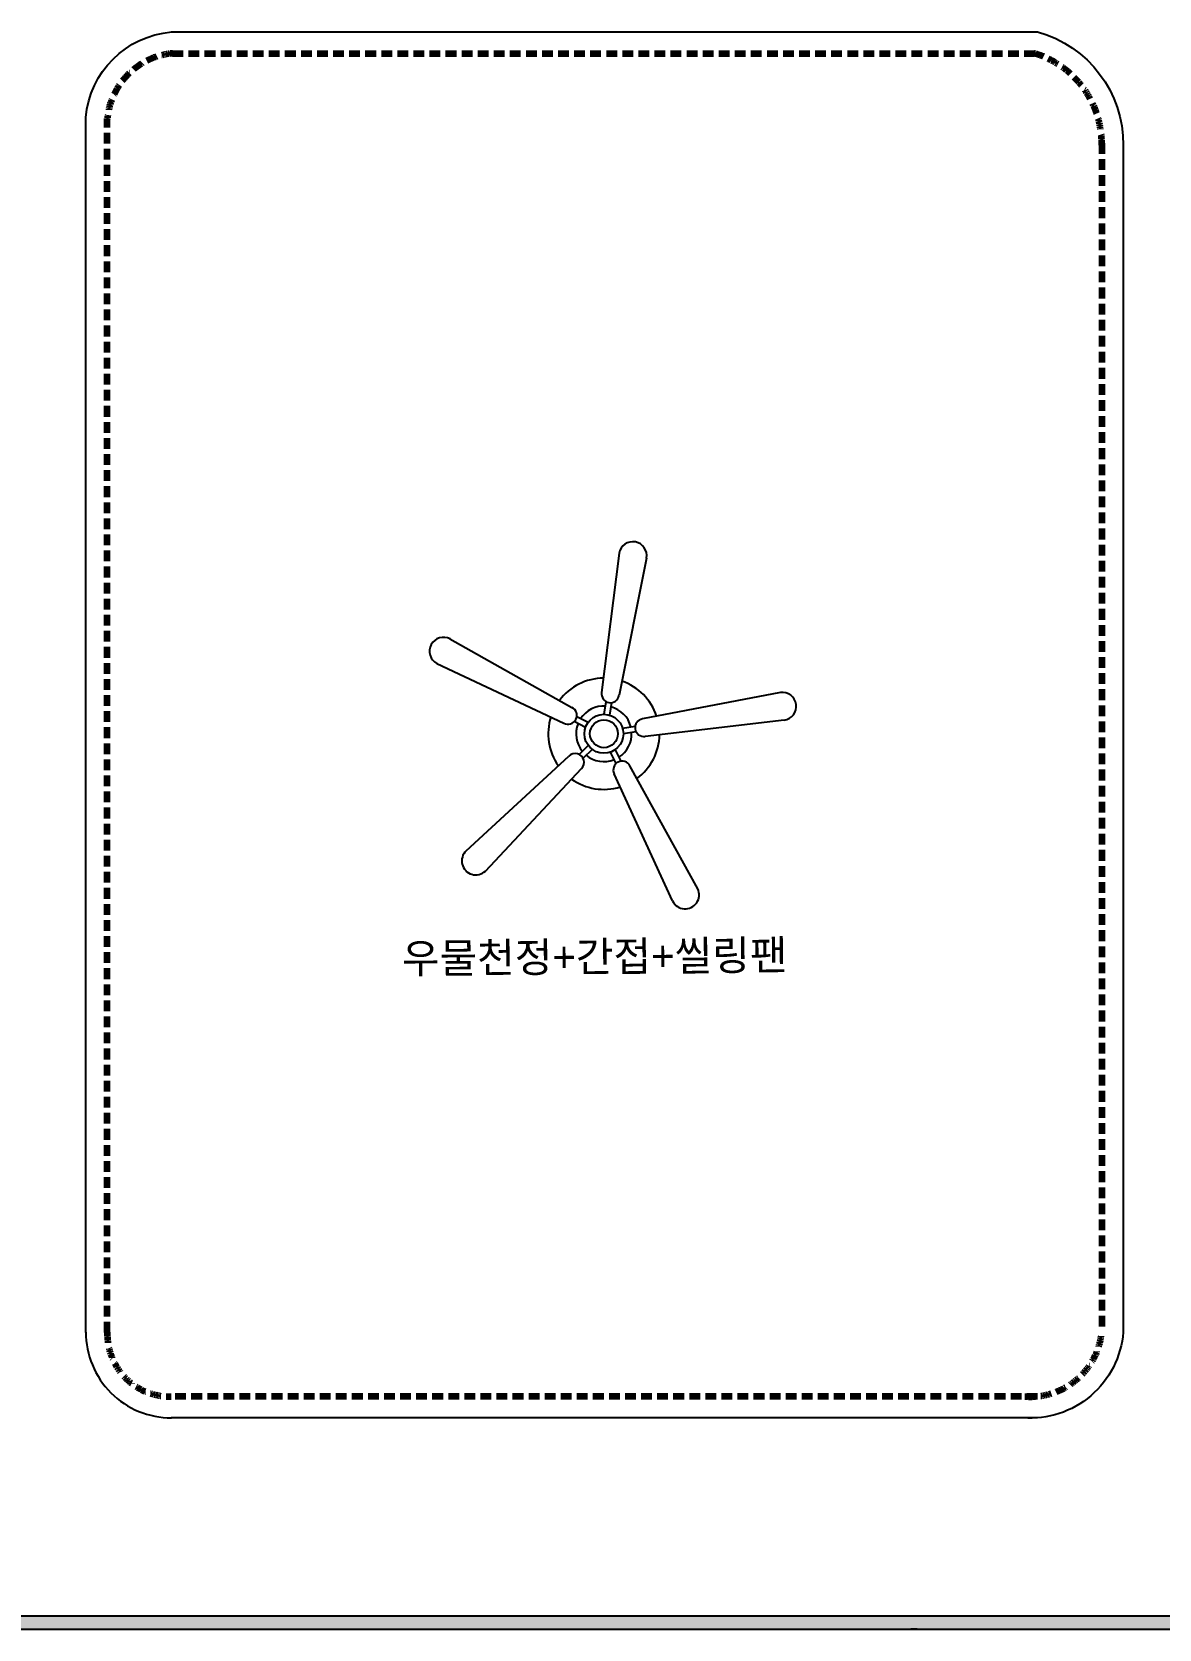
# Model space of a CAD drawing. Header units: millimetres. Extents: x 744 to 27144, y 914 to 19934.
# Drawn here: x 10777 to 13408, y 9449 to 13177 of the extents above; entities that cross this region are included whole.
import ezdxf

# ---------------------------------------------------------------- set-up
doc = ezdxf.new("R2010")
doc.units = ezdxf.units.MM
doc.header["$LTSCALE"] = 10
doc.linetypes.add('HIDDEN', pattern=[0.375, 0.25, -0.125])
for name, color, linetype in [('0-ELC TEXT', 7, 'Continuous'), ('06-FUR', 6, 'Continuous'), ('06-LIGHT', 4, 'Continuous'), ('CEIL-LIGHT', 7, 'Continuous'), ('가구', 6, 'Continuous')]:
    doc.layers.add(name, color=color, linetype=linetype)
doc.styles.add('차영규', font='조선일보명조.ttf')

# ---------------------------------------------------------------- blocks, each defined once
blk = doc.blocks.new('CELILNGPAN')
at = {"layer": '06-FUR', "color": 6}
for p, q in [((48717.2, -3709.4), (48676.4, -4034.6)), ((48781.1, -3721), (48717.1, -4041.2)), ((48322.4, -3909.7), (48607.1, -4069.5)), ((48291.6, -3966.9), (48588.2, -4106.2)), ((48682.4, -4085.6), (48687.2, -4056.2)), ((48695.2, -4087.7), (48700, -4058.3)), ((49093.7, -4034.6), (48771.7, -4096.2)), ((48644.6, -4104.7), (48618.1, -4091.1)), ((49102.3, -4098.9), (48778, -4137)), ((48638.6, -4116.2), (48612.1, -4102.6)), ((48725.1, -4117.8), (48754.5, -4113.2)), ((48727, -4130.6), (48756.5, -4126)), ((48645.1, -4158.1), (48623.9, -4179.1)), ((48654.2, -4167.3), (48633.1, -4188.3)), ((48696.1, -4174.1), (48709.5, -4200.7)), ((48707.7, -4168.3), (48721.1, -4194.9)), ((48360.1, -4404.3), (48600.1, -4182.9)), ((48404.9, -4451.3), (48629.1, -4212.2)), ((48900.6, -4493.1), (48742.5, -4206)), ((48842.1, -4521.2), (48705.7, -4224.6))]:
    blk.add_line(p, q, dxfattribs=at)
for radius in [45.4, 32.5]:
    blk.add_circle((48681.6, -4131), radius, dxfattribs=at)
for centre, radius, start, end in [((48749.2, -3715.2), 32.5, 349.67, 169.67), ((48307, -3938.3), 32.5, 61.67, 241.67), ((48681.6, -4131), 129.8, 90.4651, 143.078), ((48681.6, -4131), 129.8, 18.4651, 71.078), ((48696.7, -4037.9), 20.6, 170.7734, 350.7734), ((49098, -4066.8), 32.5, 277.67, 97.67), ((48681.6, -4131), 129.8, 162.4651, 215.078), ((48597.7, -4087.9), 20.6, 242.7734, 62.7734), ((48681.6, -4131), 64.9, 86.5125, 147.0342), ((48681.6, -4131), 64.9, 14.5125, 75.0342), ((48774.9, -4116.6), 20.6, 98.7734, 278.7734), ((48681.6, -4131), 64.9, 158.5125, 219.0342), ((48681.6, -4131), 64.9, 302.5125, 3.0342), ((48681.6, -4131), 129.8, 306.4651, 359.078), ((48614.6, -4197.5), 20.6, 314.7734, 134.7734), ((48681.6, -4131), 64.9, 230.5125, 291.0342), ((48724.1, -4215.3), 20.6, 26.7734, 206.7734), ((48681.6, -4131), 129.8, 234.4651, 287.078), ((48382.5, -4427.8), 32.5, 133.67, 313.67), ((48871.4, -4507.2), 32.5, 205.67, 25.67)]:
    blk.add_arc(centre, radius, start, end, dxfattribs=at)

msp = doc.modelspace()

# ---------------------------------------------------------------- hatches: boundary and pattern name
at = {"layer": '가구'}
h = msp.add_hatch(color=4, dxfattribs=at)
h.dxf.hatch_style = 1
h.paths.add_polyline_path([(15404.6, 9478.7), (8488.2, 9478.7), (8488.2, 9448.7), (12843.2, 9448.7), (15404.6, 9448.7)])

# ---------------------------------------------------------------- linework, layer by layer
at = {"layer": 'CEIL-LIGHT'}
msp.add_lwpolyline([(8488.2, 9478.7), (8488.2, 9448.7), (12843.2, 9448.7), (12828.2, 9448.7), (15404.6, 9448.7), (15404.6, 9478.7), (8488.2, 9478.7)], dxfattribs=at)
at = {"layer": '가구'}
for points in [[(10903.2, 10141), (10903.2, 12976.6, -0.365694), (11103.2, 13176.6), (13124.2, 13176.6, -0.340806), (13324.2, 12911.9)], [(13324.2, 12917.2), (13324.2, 10141.7, -0.414214), (13090.5, 9941.7)], [(10903.2, 10141), (10903.2, 10141.7, 0.415199), (11103.2, 9941.7), (11102.5, 9941.7)]]:
    msp.add_lwpolyline(points, format="xyb", dxfattribs=at)
at = {"layer": '가구', "color": 1, "linetype": 'HIDDEN', "lineweight": 120, "ltscale": 10}
for points in [[(10953.2, 10141), (10953.2, 12974.3, -0.359106), (11105.4, 13126.6), (13117.1, 13126.6, -0.332799), (13274.2, 12912.4, -0.332799)], [(13274.2, 12917.2), (13274.2, 10143.8, -0.411047), (13094.4, 9991.6, -0.411047)], [(10953.2, 10141), (10953.2, 10141.7, 0.429432), (11102.5, 9991.7), (11102.5, 9991.7)]]:
    msp.add_lwpolyline(points, format="xyb", dxfattribs=at)
msp.add_lwpolyline([(13124.2, 9991.7), (11102.5, 9991.7)], dxfattribs=at)
at = {"layer": '가구'}
msp.add_lwpolyline([(13124.2, 9941.7), (11102.5, 9941.7)], dxfattribs=at)

# ---------------------------------------------------------------- block references
at = {"layer": '06-LIGHT'}
msp.add_blockref('CELILNGPAN', (-36569.4, 15669.4), dxfattribs=at)

# ---------------------------------------------------------------- texts
at = {"layer": '0-ELC TEXT', "style": '차영규'}
msp.add_text('우물천정+간접+씰링팬', height=70, rotation=0.5567, dxfattribs=at).set_placement((11641, 10979))

doc.saveas('drawing.dxf')
